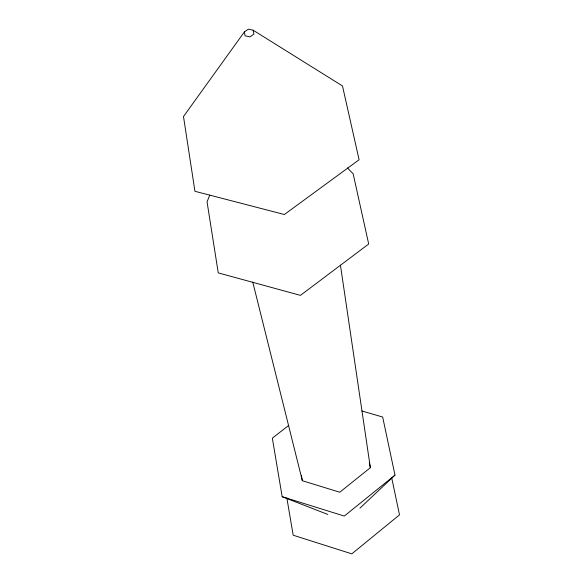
<?xml version="1.0" encoding="UTF-8"?>
<svg xmlns="http://www.w3.org/2000/svg" width="583" height="583" viewBox="0 0 583 583"><rect width="100%" height="100%" fill="white"/><g stroke="black" fill="none" stroke-linecap="round" stroke-linejoin="round"><path stroke-width="0.87" d="M209.785 195.094L207.052 201.827L218.246 272.88L300.442 295.37L368.689 244.007L353.145 173.763L347.41 167.926M244.357 31.934L183.492 116.534L194.941 191.297L284.373 214.508L359.106 159.757L342.491 85.956L253.182 30.236L248.402 29.15L244.357 31.934L245.086 35.811L249.867 36.904L253.918 34.105L253.182 30.236M359.944 508.157L394.983 475.123L382.674 417.034L361.912 410.986M394.983 475.123L344.305 516.064L282.179 496.709L272.334 438.168L288.694 425.422M340.443 265.192L370.358 467.704L339.772 492.227L302.344 480.72L252.745 282.019M282.179 496.709L327.792 514.439M391.696 477.776L399.508 514.869L351.811 553.85L293.176 535.209L286.829 497.838M369.287 462.421L370.358 467.704M301.411 475.415L302.344 480.72"/></g></svg>
